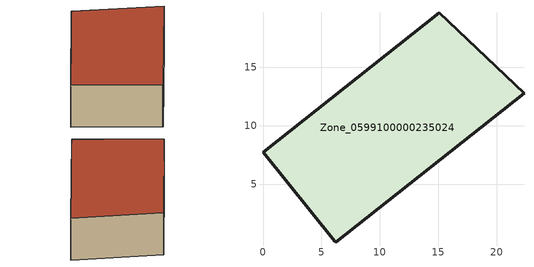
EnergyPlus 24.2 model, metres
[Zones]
Zone_0599100000235024
 floor ground (C_G): 6.16,0.14 0,7.75 15.07,19.7 22.35,12.77 6.25,0.02 z0
 wall outside (C_F): 15.07,19.7 0,7.75 6.16,0.14 6.25,0.02 22.35,12.77 15.07,19.7 z0:4.93
 roof outside (C_R): 0,7.75 6.16,0.14 6.25,0.02 22.35,12.77 15.07,19.7 z4.93
[BUILDING]
Pand.0599100000235024: North Axis=0; Terrain=City; Loads Convergence Tolerance Value=0.04; Temperature Convergence Tolerance Value=0.4; Solar Distribution=FullExterior; Maximum Number of Warmup Days=25; Minimum Number of Warmup Days=1
[Site:Location]
Rotterdam.The.Hague.AP_ZH_NLD Design_Conditions: Latitude=51.96; Longitude=4.45; Time Zone=1; Elevation=-4.5
[SITE:GROUNDTEMPERATURE:BUILDINGSURFACE]
18, 18, 18, 18, 18, 18, 18, 18, 18, 18, 18, 18
[MATERIAL] Thermal Absorptance=0.9; Solar Absorptance=0.7; Visible Absorptance=0.7
Name | Roughness | Thickness | Conductivity | Density | Specific Heat
G.D.1965 | MediumSmooth | 0.15 | 1 | 540 | 1210
F.D.1965 | Rough | 0.3 | 0.857143 | 1920 | 840
R.D.1965 | MediumRough | 0.2 | 0.08 | 1500 | 1000
[CONSTRUCTION]
C_G: G.D.1965
C_F: F.D.1965
C_R: R.D.1965
[ZONE]
Zone_0599100000235024: Type=1; Multiplier=1; Ceiling Height=Autocalculate; Volume=Autocalculate; Floor Area=autocalculate; Part of Total Floor Area=Yes
[ZONEINFILTRATION:DESIGNFLOWRATE]
Infil_Zone_0599100000235024: Zone or ZoneList or Space or SpaceList=Zone_0599100000235024; Schedule=AlwaysOn; Design Flow Rate Calculation Method=Flow/Area; Flow Rate per Floor Area=0.0042; Constant Term Coefficient=1; Temperature Term Coefficient=0; Velocity Term Coefficient=0; Velocity Squared Term Coefficient=0
[HVACTEMPLATE:ZONE:IDEALLOADSAIRSYSTEM]
Zone_0599100000235024: Maximum Heating Supply Air Temperature=50; Minimum Cooling Supply Air Temperature=13; Maximum Heating Supply Air Humidity Ratio=0.0156; Minimum Cooling Supply Air Humidity Ratio=0.0077; Heating Limit=NoLimit; Cooling Limit=NoLimit; Dehumidification Control Type=ConstantSensibleHeatRatio; Cooling Sensible Heat Ratio=0.7; Dehumidification Setpoint=60; Humidification Control Type=None; Humidification Setpoint=30; Outdoor Air Method=None; Outdoor Air Flow Rate per Person=0.00944; Outdoor Air Flow Rate per Zone Floor Area=0; Outdoor Air Flow Rate per Zone=0; Demand Controlled Ventilation Type=None; Outdoor Air Economizer Type=NoEconomizer; Heat Recovery Type=None; Sensible Heat Recovery Effectiveness=0.7; Latent Heat Recovery Effectiveness=0.65
[ZONECONTROL:THERMOSTAT]
ThermostatControl_Zone_0599100000235024: Zone or ZoneList=Zone_0599100000235024; Control Type Schedule=DualSetpointControlType; Control 1=Thermostat_Zone_0599100000235024; Temperature Difference Between Cutout And Setpoint=0
[THERMOSTATSETPOINT:DUALSETPOINT]
Thermostat_Zone_0599100000235024: Heating Setpoint Temperature Schedule=HeatingSetpoint_Zone_0599100000235024; Cooling Setpoint Temperature Schedule=CoolingSetpoint_Zone_0599100000235024
[SCHEDULE:COMPACT]
HeatingSetpoint_Zone_0599100000235024: Through: 12/31, For: AllDays, Until: 24:00, 21
CoolingSetpoint_Zone_0599100000235024: Through: 12/31, For: AllDays, Until: 24:00, 24
DualSetpointControlType: Through: 12/31, For: AllDays, Until: 24:00, 4
AlwaysOn: Through: 12/31, For: AllDays, Until: 24:00, 1
